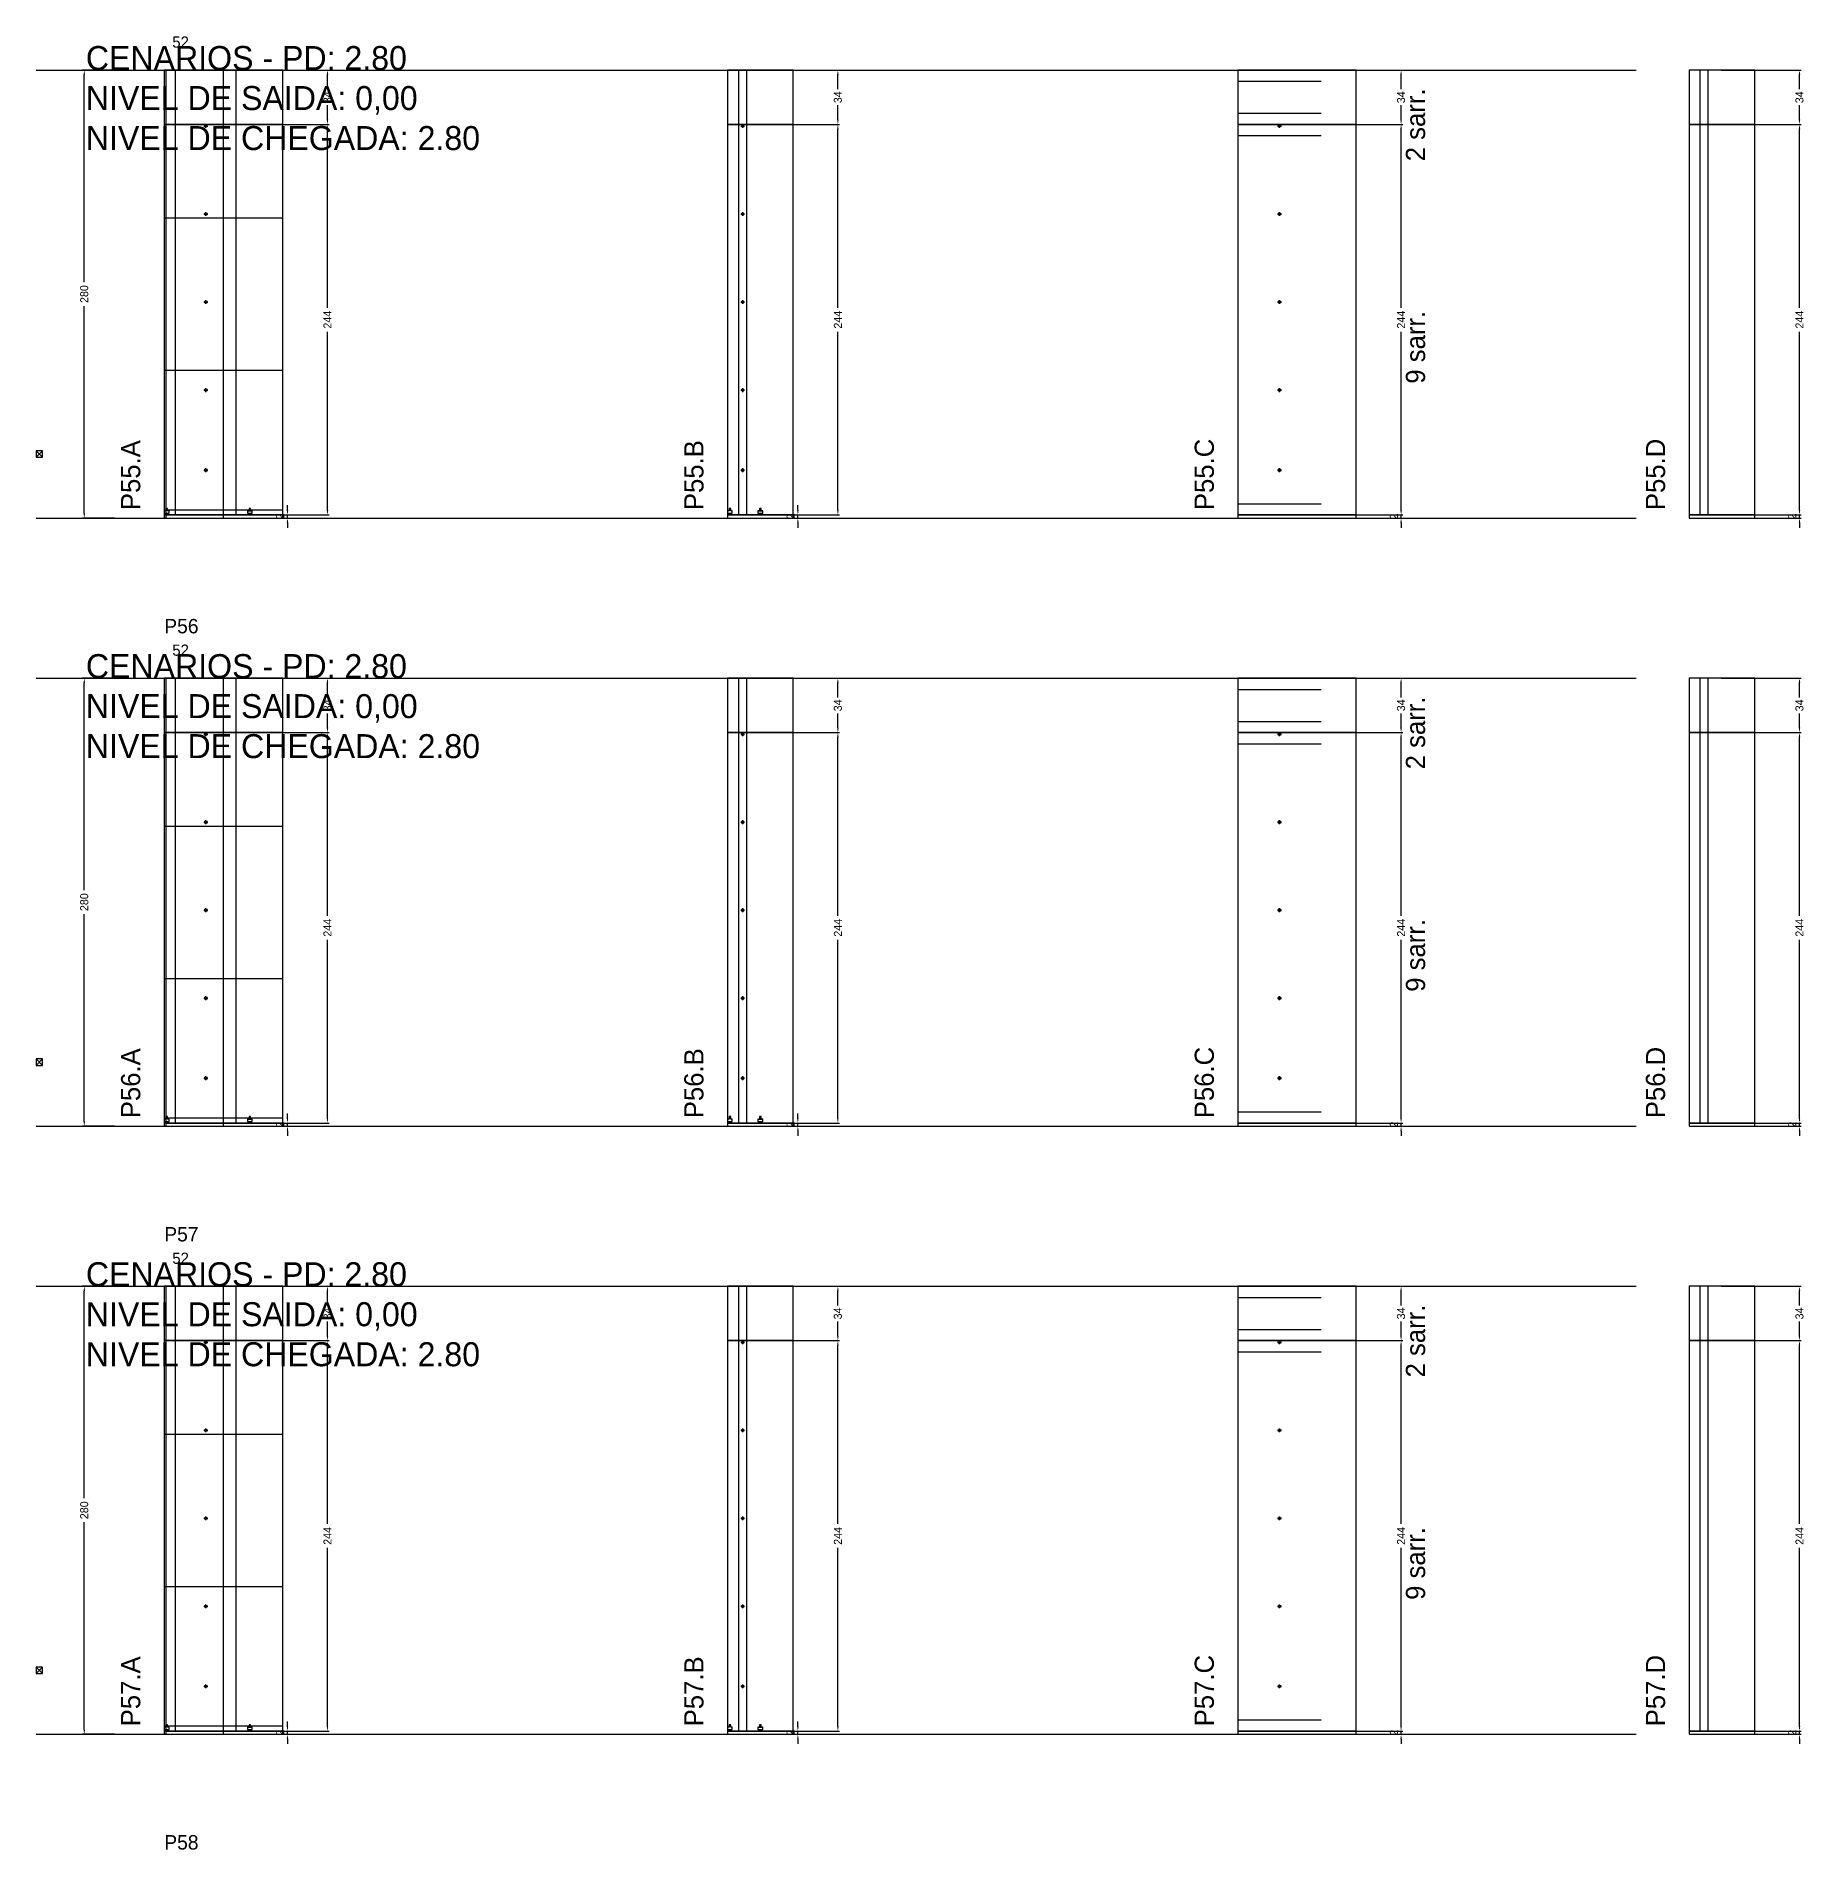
# Model space of a CAD drawing. Header units: centimetres. Extents: x -10500 to 4105, y -36866 to 295.
# Drawn here: x -7000 to -5895, y -21732 to -20599 of the extents above; entities that cross this region are included whole.
import ezdxf

# ---------------------------------------------------------------- set-up
doc = ezdxf.new("R2010")
doc.units = ezdxf.units.CM
doc.linetypes.add('DASHED', pattern=[2, -2])
for name, color, linetype in [('CHAPA', 140, 'Continuous'), ('COTA', 241, 'Continuous'), ('COTAS FURACAO', 16, 'Continuous'), ('Madeira', 30, 'Continuous'), ('NOMENCLATURA', 7, 'Continuous'), ('Nível', 160, 'Continuous'), ('Painéis', 200, 'Continuous'), ('Perfil Metálico', 150, 'Continuous'), ('SARR_2.2x7', 40, 'Continuous'), ('SARRAFO DE PRESSAO', 200, 'Continuous'), ('texto', 7, 'Continuous'), ('TEXTO_GERAL', 7, 'Continuous')]:
    doc.layers.add(name, color=color, linetype=linetype)
doc.dimstyles.new('PAINEL-NOVA', dxfattribs={"dimtxt": 5, "dimasz": 3, "dimexe": 1, "dimexo": 1, "dimgap": 1, "dimtad": 1, "dimcen": 2.5, "dimazin": 3, "dimtfac": 1, "dimtmove": 0, "dimatfit": 3})

# ---------------------------------------------------------------- blocks, each defined once
blk = doc.blocks.new('_CLOSEDFILLED')
at = {"color": 0, "linetype": 'BYBLOCK'}
blk.add_solid([(-1, 0.16), (0, 0), (-1, -0.16)], dxfattribs=at)
blk = doc.blocks.new('*D1405')
for p, q in [((-6951, -20620), (-6971, -20620)), ((-6970, -20752.5), (-6970, -20623)), ((-6970, -20897), (-6970, -20767.5)), ((-6951, -20900), (-6971, -20900))]:
    blk.add_line(p, q)
at = {"layer": 'Defpoints'}
for p in [(-6950, -20620), (-6970, -20900), (-6950, -20900)]:
    blk.add_point(p, dxfattribs=at)
at = {"layer": 'COTA', "xscale": 3, "yscale": 3}
for p, rotation in [((-6970, -20620), 90), ((-6970, -20900), 270)]:
    blk.add_blockref('_CLOSEDFILLED', p, dxfattribs=dict(at, rotation=rotation))
at = {"layer": 'COTA', "insert": (-6970, -20760), "char_height": 5, "attachment_point": 5, "rotation": 90}
blk.add_mtext('280', dxfattribs=at)
blk = doc.blocks.new('MULDURA')
at = {"layer": 'Paineis'}
for p, q in [((0, 0), (4, 4)), ((4, 0), (0, 4))]:
    blk.add_line(p, q, dxfattribs=at)
blk.add_lwpolyline([(0, 0), (4, 0), (4, 4), (0, 4)], close=True, dxfattribs=at)
blk = doc.blocks.new('*D1407')
for p, q in [((-6867, -20654), (-6817, -20654)), ((-6818, -20768.5), (-6818, -20657)), ((-6818, -20895), (-6818, -20783.5)), ((-6867, -20898), (-6817, -20898))]:
    blk.add_line(p, q)
at = {"layer": 'Defpoints'}
for p in [(-6868, -20654), (-6868, -20898), (-6818, -20898)]:
    blk.add_point(p, dxfattribs=at)
at = {"layer": 'COTA', "xscale": 3, "yscale": 3}
for p, rotation in [((-6818, -20654), 90), ((-6818, -20898), 270)]:
    blk.add_blockref('_CLOSEDFILLED', p, dxfattribs=dict(at, rotation=rotation))
at = {"layer": 'COTA', "insert": (-6818, -20776), "char_height": 5, "attachment_point": 5, "rotation": 90}
blk.add_mtext('244', dxfattribs=at)
blk = doc.blocks.new('*D1408')
for p, q in [((-6867, -20620), (-6817, -20620)), ((-6818, -20632), (-6818, -20623)), ((-6818, -20651), (-6818, -20642)), ((-6867, -20654), (-6817, -20654))]:
    blk.add_line(p, q)
at = {"layer": 'Defpoints'}
for p in [(-6868, -20620), (-6868, -20654), (-6818, -20654)]:
    blk.add_point(p, dxfattribs=at)
at = {"layer": 'COTA', "xscale": 3, "yscale": 3}
for p, rotation in [((-6818, -20620), 90), ((-6818, -20654), 270)]:
    blk.add_blockref('_CLOSEDFILLED', p, dxfattribs=dict(at, rotation=rotation))
at = {"layer": 'COTA', "insert": (-6818, -20637), "char_height": 5, "attachment_point": 5, "rotation": 90}
blk.add_mtext('34', dxfattribs=at)
blk = doc.blocks.new('SLIPTEE')
at = {"layer": 'Paineis'}
blk.add_lwpolyline([(0, 0), (3, 0), (3, 1.5), (2, 1.5), (2, 3), (1, 3), (1, 1.5), (0, 1.5)], close=True, dxfattribs=at)
blk = doc.blocks.new('SLIPTDD')
at = {"layer": 'Paineis'}
blk.add_line((0, 1.5), (3, 1.5), dxfattribs=at)
blk.add_lwpolyline([(0, 0), (3, 0), (3, 1.5), (2, 1.5), (2, 3), (1, 3), (1, 1.5), (0, 1.5)], close=True, dxfattribs=at)
blk = doc.blocks.new('furacao')
at = {"layer": 'COTAS FURACAO'}
for p, q in [((-1.2, 0), (1.2, 0)), ((0, -1.2), (0, 1.2))]:
    blk.add_line(p, q, dxfattribs=at)
blk.add_circle((0, 0), 0.8, dxfattribs=at)
blk = doc.blocks.new('*D1410')
for p, q in [((-6548, -20654), (-6498, -20654)), ((-6499, -20768.5), (-6499, -20657)), ((-6499, -20895), (-6499, -20783.5)), ((-6548, -20898), (-6498, -20898))]:
    blk.add_line(p, q)
at = {"layer": 'Defpoints'}
for p in [(-6549, -20654), (-6549, -20898), (-6499, -20898)]:
    blk.add_point(p, dxfattribs=at)
at = {"layer": 'COTA', "xscale": 3, "yscale": 3}
for p, rotation in [((-6499, -20654), 90), ((-6499, -20898), 270)]:
    blk.add_blockref('_CLOSEDFILLED', p, dxfattribs=dict(at, rotation=rotation))
at = {"layer": 'COTA', "insert": (-6499, -20776), "char_height": 5, "attachment_point": 5, "rotation": 90}
blk.add_mtext('244', dxfattribs=at)
blk = doc.blocks.new('*D1411')
for p, q in [((-6548, -20620), (-6498, -20620)), ((-6499, -20632), (-6499, -20623)), ((-6499, -20651), (-6499, -20642)), ((-6548, -20654), (-6498, -20654))]:
    blk.add_line(p, q)
at = {"layer": 'Defpoints'}
for p in [(-6549, -20620), (-6549, -20654), (-6499, -20654)]:
    blk.add_point(p, dxfattribs=at)
at = {"layer": 'COTA', "xscale": 3, "yscale": 3}
for p, rotation in [((-6499, -20620), 90), ((-6499, -20654), 270)]:
    blk.add_blockref('_CLOSEDFILLED', p, dxfattribs=dict(at, rotation=rotation))
at = {"layer": 'COTA', "insert": (-6499, -20637), "char_height": 5, "attachment_point": 5, "rotation": 90}
blk.add_mtext('34', dxfattribs=at)
blk = doc.blocks.new('*D1413')
for p, q in [((-6196, -20654), (-6146, -20654)), ((-6147, -20768.5), (-6147, -20657)), ((-6147, -20895), (-6147, -20783.5)), ((-6196, -20898), (-6146, -20898))]:
    blk.add_line(p, q)
at = {"layer": 'Defpoints'}
for p in [(-6197, -20654), (-6197, -20898), (-6147, -20898)]:
    blk.add_point(p, dxfattribs=at)
at = {"layer": 'COTA', "xscale": 3, "yscale": 3}
for p, rotation in [((-6147, -20654), 90), ((-6147, -20898), 270)]:
    blk.add_blockref('_CLOSEDFILLED', p, dxfattribs=dict(at, rotation=rotation))
at = {"layer": 'COTA', "insert": (-6147, -20776), "char_height": 5, "attachment_point": 5, "rotation": 90}
blk.add_mtext('244', dxfattribs=at)
blk = doc.blocks.new('*D1414')
for p, q in [((-6196, -20620), (-6146, -20620)), ((-6147, -20632), (-6147, -20623)), ((-6147, -20651), (-6147, -20642)), ((-6196, -20654), (-6146, -20654))]:
    blk.add_line(p, q)
at = {"layer": 'Defpoints'}
for p in [(-6197, -20620), (-6197, -20654), (-6147, -20654)]:
    blk.add_point(p, dxfattribs=at)
at = {"layer": 'COTA', "xscale": 3, "yscale": 3}
for p, rotation in [((-6147, -20620), 90), ((-6147, -20654), 270)]:
    blk.add_blockref('_CLOSEDFILLED', p, dxfattribs=dict(at, rotation=rotation))
at = {"layer": 'COTA', "insert": (-6147, -20637), "char_height": 5, "attachment_point": 5, "rotation": 90}
blk.add_mtext('34', dxfattribs=at)
blk = doc.blocks.new('*D1416')
for p, q in [((-5947, -20654), (-5897, -20654)), ((-5898, -20768.5), (-5898, -20657)), ((-5898, -20895), (-5898, -20783.5)), ((-5947, -20898), (-5897, -20898))]:
    blk.add_line(p, q)
at = {"layer": 'Defpoints'}
for p in [(-5948, -20654), (-5948, -20898), (-5898, -20898)]:
    blk.add_point(p, dxfattribs=at)
at = {"layer": 'COTA', "xscale": 3, "yscale": 3}
for p, rotation in [((-5898, -20654), 90), ((-5898, -20898), 270)]:
    blk.add_blockref('_CLOSEDFILLED', p, dxfattribs=dict(at, rotation=rotation))
at = {"layer": 'COTA', "insert": (-5898, -20776), "char_height": 5, "attachment_point": 5, "rotation": 90}
blk.add_mtext('244', dxfattribs=at)
blk = doc.blocks.new('*D1417')
for p, q in [((-5947, -20620), (-5897, -20620)), ((-5898, -20632), (-5898, -20623)), ((-5898, -20651), (-5898, -20642)), ((-5947, -20654), (-5897, -20654))]:
    blk.add_line(p, q)
at = {"layer": 'Defpoints'}
for p in [(-5948, -20620), (-5948, -20654), (-5898, -20654)]:
    blk.add_point(p, dxfattribs=at)
at = {"layer": 'COTA', "xscale": 3, "yscale": 3}
for p, rotation in [((-5898, -20620), 90), ((-5898, -20654), 270)]:
    blk.add_blockref('_CLOSEDFILLED', p, dxfattribs=dict(at, rotation=rotation))
at = {"layer": 'COTA', "insert": (-5898, -20637), "char_height": 5, "attachment_point": 5, "rotation": 90}
blk.add_mtext('34', dxfattribs=at)
blk = doc.blocks.new('*D1431')
for p, q in [((-6951, -21000), (-6971, -21000)), ((-6970, -21132.5), (-6970, -21003)), ((-6970, -21277), (-6970, -21147.5)), ((-6951, -21280), (-6971, -21280))]:
    blk.add_line(p, q)
at = {"layer": 'Defpoints'}
for p in [(-6950, -21000), (-6970, -21280), (-6950, -21280)]:
    blk.add_point(p, dxfattribs=at)
at = {"layer": 'COTA', "xscale": 3, "yscale": 3}
for p, rotation in [((-6970, -21000), 90), ((-6970, -21280), 270)]:
    blk.add_blockref('_CLOSEDFILLED', p, dxfattribs=dict(at, rotation=rotation))
at = {"layer": 'COTA', "insert": (-6970, -21140), "char_height": 5, "attachment_point": 5, "rotation": 90}
blk.add_mtext('280', dxfattribs=at)
blk = doc.blocks.new('*D1433')
for p, q in [((-6867, -21034), (-6817, -21034)), ((-6818, -21148.5), (-6818, -21037)), ((-6818, -21275), (-6818, -21163.5)), ((-6867, -21278), (-6817, -21278))]:
    blk.add_line(p, q)
at = {"layer": 'Defpoints'}
for p in [(-6868, -21034), (-6868, -21278), (-6818, -21278)]:
    blk.add_point(p, dxfattribs=at)
at = {"layer": 'COTA', "xscale": 3, "yscale": 3}
for p, rotation in [((-6818, -21034), 90), ((-6818, -21278), 270)]:
    blk.add_blockref('_CLOSEDFILLED', p, dxfattribs=dict(at, rotation=rotation))
at = {"layer": 'COTA', "insert": (-6818, -21156), "char_height": 5, "attachment_point": 5, "rotation": 90}
blk.add_mtext('244', dxfattribs=at)
blk = doc.blocks.new('*D1434')
for p, q in [((-6867, -21000), (-6817, -21000)), ((-6818, -21012), (-6818, -21003)), ((-6818, -21031), (-6818, -21022)), ((-6867, -21034), (-6817, -21034))]:
    blk.add_line(p, q)
at = {"layer": 'Defpoints'}
for p in [(-6868, -21000), (-6868, -21034), (-6818, -21034)]:
    blk.add_point(p, dxfattribs=at)
at = {"layer": 'COTA', "xscale": 3, "yscale": 3}
for p, rotation in [((-6818, -21000), 90), ((-6818, -21034), 270)]:
    blk.add_blockref('_CLOSEDFILLED', p, dxfattribs=dict(at, rotation=rotation))
at = {"layer": 'COTA', "insert": (-6818, -21017), "char_height": 5, "attachment_point": 5, "rotation": 90}
blk.add_mtext('34', dxfattribs=at)
blk = doc.blocks.new('*D1436')
for p, q in [((-6548, -21034), (-6498, -21034)), ((-6499, -21148.5), (-6499, -21037)), ((-6499, -21275), (-6499, -21163.5)), ((-6548, -21278), (-6498, -21278))]:
    blk.add_line(p, q)
at = {"layer": 'Defpoints'}
for p in [(-6549, -21034), (-6549, -21278), (-6499, -21278)]:
    blk.add_point(p, dxfattribs=at)
at = {"layer": 'COTA', "xscale": 3, "yscale": 3}
for p, rotation in [((-6499, -21034), 90), ((-6499, -21278), 270)]:
    blk.add_blockref('_CLOSEDFILLED', p, dxfattribs=dict(at, rotation=rotation))
at = {"layer": 'COTA', "insert": (-6499, -21156), "char_height": 5, "attachment_point": 5, "rotation": 90}
blk.add_mtext('244', dxfattribs=at)
blk = doc.blocks.new('*D1437')
for p, q in [((-6548, -21000), (-6498, -21000)), ((-6499, -21012), (-6499, -21003)), ((-6499, -21031), (-6499, -21022)), ((-6548, -21034), (-6498, -21034))]:
    blk.add_line(p, q)
at = {"layer": 'Defpoints'}
for p in [(-6549, -21000), (-6549, -21034), (-6499, -21034)]:
    blk.add_point(p, dxfattribs=at)
at = {"layer": 'COTA', "xscale": 3, "yscale": 3}
for p, rotation in [((-6499, -21000), 90), ((-6499, -21034), 270)]:
    blk.add_blockref('_CLOSEDFILLED', p, dxfattribs=dict(at, rotation=rotation))
at = {"layer": 'COTA', "insert": (-6499, -21017), "char_height": 5, "attachment_point": 5, "rotation": 90}
blk.add_mtext('34', dxfattribs=at)
blk = doc.blocks.new('*D1439')
for p, q in [((-6196, -21034), (-6146, -21034)), ((-6147, -21148.5), (-6147, -21037)), ((-6147, -21275), (-6147, -21163.5)), ((-6196, -21278), (-6146, -21278))]:
    blk.add_line(p, q)
at = {"layer": 'Defpoints'}
for p in [(-6197, -21034), (-6197, -21278), (-6147, -21278)]:
    blk.add_point(p, dxfattribs=at)
at = {"layer": 'COTA', "xscale": 3, "yscale": 3}
for p, rotation in [((-6147, -21034), 90), ((-6147, -21278), 270)]:
    blk.add_blockref('_CLOSEDFILLED', p, dxfattribs=dict(at, rotation=rotation))
at = {"layer": 'COTA', "insert": (-6147, -21156), "char_height": 5, "attachment_point": 5, "rotation": 90}
blk.add_mtext('244', dxfattribs=at)
blk = doc.blocks.new('*D1440')
for p, q in [((-6196, -21000), (-6146, -21000)), ((-6147, -21012), (-6147, -21003)), ((-6147, -21031), (-6147, -21022)), ((-6196, -21034), (-6146, -21034))]:
    blk.add_line(p, q)
at = {"layer": 'Defpoints'}
for p in [(-6197, -21000), (-6197, -21034), (-6147, -21034)]:
    blk.add_point(p, dxfattribs=at)
at = {"layer": 'COTA', "xscale": 3, "yscale": 3}
for p, rotation in [((-6147, -21000), 90), ((-6147, -21034), 270)]:
    blk.add_blockref('_CLOSEDFILLED', p, dxfattribs=dict(at, rotation=rotation))
at = {"layer": 'COTA', "insert": (-6147, -21017), "char_height": 5, "attachment_point": 5, "rotation": 90}
blk.add_mtext('34', dxfattribs=at)
blk = doc.blocks.new('*D1442')
for p, q in [((-5947, -21034), (-5897, -21034)), ((-5898, -21148.5), (-5898, -21037)), ((-5898, -21275), (-5898, -21163.5)), ((-5947, -21278), (-5897, -21278))]:
    blk.add_line(p, q)
at = {"layer": 'Defpoints'}
for p in [(-5948, -21034), (-5948, -21278), (-5898, -21278)]:
    blk.add_point(p, dxfattribs=at)
at = {"layer": 'COTA', "xscale": 3, "yscale": 3}
for p, rotation in [((-5898, -21034), 90), ((-5898, -21278), 270)]:
    blk.add_blockref('_CLOSEDFILLED', p, dxfattribs=dict(at, rotation=rotation))
at = {"layer": 'COTA', "insert": (-5898, -21156), "char_height": 5, "attachment_point": 5, "rotation": 90}
blk.add_mtext('244', dxfattribs=at)
blk = doc.blocks.new('*D1443')
for p, q in [((-5947, -21000), (-5897, -21000)), ((-5898, -21012), (-5898, -21003)), ((-5898, -21031), (-5898, -21022)), ((-5947, -21034), (-5897, -21034))]:
    blk.add_line(p, q)
at = {"layer": 'Defpoints'}
for p in [(-5948, -21000), (-5948, -21034), (-5898, -21034)]:
    blk.add_point(p, dxfattribs=at)
at = {"layer": 'COTA', "xscale": 3, "yscale": 3}
for p, rotation in [((-5898, -21000), 90), ((-5898, -21034), 270)]:
    blk.add_blockref('_CLOSEDFILLED', p, dxfattribs=dict(at, rotation=rotation))
at = {"layer": 'COTA', "insert": (-5898, -21017), "char_height": 5, "attachment_point": 5, "rotation": 90}
blk.add_mtext('34', dxfattribs=at)
blk = doc.blocks.new('*D1457')
for p, q in [((-6951, -21380), (-6971, -21380)), ((-6970, -21512.5), (-6970, -21383)), ((-6970, -21657), (-6970, -21527.5)), ((-6951, -21660), (-6971, -21660))]:
    blk.add_line(p, q)
at = {"layer": 'Defpoints'}
for p in [(-6950, -21380), (-6970, -21660), (-6950, -21660)]:
    blk.add_point(p, dxfattribs=at)
at = {"layer": 'COTA', "xscale": 3, "yscale": 3}
for p, rotation in [((-6970, -21380), 90), ((-6970, -21660), 270)]:
    blk.add_blockref('_CLOSEDFILLED', p, dxfattribs=dict(at, rotation=rotation))
at = {"layer": 'COTA', "insert": (-6970, -21520), "char_height": 5, "attachment_point": 5, "rotation": 90}
blk.add_mtext('280', dxfattribs=at)
blk = doc.blocks.new('*D1459')
for p, q in [((-6867, -21414), (-6817, -21414)), ((-6818, -21528.5), (-6818, -21417)), ((-6818, -21655), (-6818, -21543.5)), ((-6867, -21658), (-6817, -21658))]:
    blk.add_line(p, q)
at = {"layer": 'Defpoints'}
for p in [(-6868, -21414), (-6868, -21658), (-6818, -21658)]:
    blk.add_point(p, dxfattribs=at)
at = {"layer": 'COTA', "xscale": 3, "yscale": 3}
for p, rotation in [((-6818, -21414), 90), ((-6818, -21658), 270)]:
    blk.add_blockref('_CLOSEDFILLED', p, dxfattribs=dict(at, rotation=rotation))
at = {"layer": 'COTA', "insert": (-6818, -21536), "char_height": 5, "attachment_point": 5, "rotation": 90}
blk.add_mtext('244', dxfattribs=at)
blk = doc.blocks.new('*D1460')
for p, q in [((-6867, -21380), (-6817, -21380)), ((-6818, -21392), (-6818, -21383)), ((-6818, -21411), (-6818, -21402)), ((-6867, -21414), (-6817, -21414))]:
    blk.add_line(p, q)
at = {"layer": 'Defpoints'}
for p in [(-6868, -21380), (-6868, -21414), (-6818, -21414)]:
    blk.add_point(p, dxfattribs=at)
at = {"layer": 'COTA', "xscale": 3, "yscale": 3}
for p, rotation in [((-6818, -21380), 90), ((-6818, -21414), 270)]:
    blk.add_blockref('_CLOSEDFILLED', p, dxfattribs=dict(at, rotation=rotation))
at = {"layer": 'COTA', "insert": (-6818, -21397), "char_height": 5, "attachment_point": 5, "rotation": 90}
blk.add_mtext('34', dxfattribs=at)
blk = doc.blocks.new('*D1462')
for p, q in [((-6548, -21414), (-6498, -21414)), ((-6499, -21528.5), (-6499, -21417)), ((-6499, -21655), (-6499, -21543.5)), ((-6548, -21658), (-6498, -21658))]:
    blk.add_line(p, q)
at = {"layer": 'Defpoints'}
for p in [(-6549, -21414), (-6549, -21658), (-6499, -21658)]:
    blk.add_point(p, dxfattribs=at)
at = {"layer": 'COTA', "xscale": 3, "yscale": 3}
for p, rotation in [((-6499, -21414), 90), ((-6499, -21658), 270)]:
    blk.add_blockref('_CLOSEDFILLED', p, dxfattribs=dict(at, rotation=rotation))
at = {"layer": 'COTA', "insert": (-6499, -21536), "char_height": 5, "attachment_point": 5, "rotation": 90}
blk.add_mtext('244', dxfattribs=at)
blk = doc.blocks.new('*D1463')
for p, q in [((-6548, -21380), (-6498, -21380)), ((-6499, -21392), (-6499, -21383)), ((-6499, -21411), (-6499, -21402)), ((-6548, -21414), (-6498, -21414))]:
    blk.add_line(p, q)
at = {"layer": 'Defpoints'}
for p in [(-6549, -21380), (-6549, -21414), (-6499, -21414)]:
    blk.add_point(p, dxfattribs=at)
at = {"layer": 'COTA', "xscale": 3, "yscale": 3}
for p, rotation in [((-6499, -21380), 90), ((-6499, -21414), 270)]:
    blk.add_blockref('_CLOSEDFILLED', p, dxfattribs=dict(at, rotation=rotation))
at = {"layer": 'COTA', "insert": (-6499, -21397), "char_height": 5, "attachment_point": 5, "rotation": 90}
blk.add_mtext('34', dxfattribs=at)
blk = doc.blocks.new('*D1465')
for p, q in [((-6196, -21414), (-6146, -21414)), ((-6147, -21528.5), (-6147, -21417)), ((-6147, -21655), (-6147, -21543.5)), ((-6196, -21658), (-6146, -21658))]:
    blk.add_line(p, q)
at = {"layer": 'Defpoints'}
for p in [(-6197, -21414), (-6197, -21658), (-6147, -21658)]:
    blk.add_point(p, dxfattribs=at)
at = {"layer": 'COTA', "xscale": 3, "yscale": 3}
for p, rotation in [((-6147, -21414), 90), ((-6147, -21658), 270)]:
    blk.add_blockref('_CLOSEDFILLED', p, dxfattribs=dict(at, rotation=rotation))
at = {"layer": 'COTA', "insert": (-6147, -21536), "char_height": 5, "attachment_point": 5, "rotation": 90}
blk.add_mtext('244', dxfattribs=at)
blk = doc.blocks.new('*D1466')
for p, q in [((-6196, -21380), (-6146, -21380)), ((-6147, -21392), (-6147, -21383)), ((-6147, -21411), (-6147, -21402)), ((-6196, -21414), (-6146, -21414))]:
    blk.add_line(p, q)
at = {"layer": 'Defpoints'}
for p in [(-6197, -21380), (-6197, -21414), (-6147, -21414)]:
    blk.add_point(p, dxfattribs=at)
at = {"layer": 'COTA', "xscale": 3, "yscale": 3}
for p, rotation in [((-6147, -21380), 90), ((-6147, -21414), 270)]:
    blk.add_blockref('_CLOSEDFILLED', p, dxfattribs=dict(at, rotation=rotation))
at = {"layer": 'COTA', "insert": (-6147, -21397), "char_height": 5, "attachment_point": 5, "rotation": 90}
blk.add_mtext('34', dxfattribs=at)
blk = doc.blocks.new('*D1468')
for p, q in [((-5947, -21414), (-5897, -21414)), ((-5898, -21528.5), (-5898, -21417)), ((-5898, -21655), (-5898, -21543.5)), ((-5947, -21658), (-5897, -21658))]:
    blk.add_line(p, q)
at = {"layer": 'Defpoints'}
for p in [(-5948, -21414), (-5948, -21658), (-5898, -21658)]:
    blk.add_point(p, dxfattribs=at)
at = {"layer": 'COTA', "xscale": 3, "yscale": 3}
for p, rotation in [((-5898, -21414), 90), ((-5898, -21658), 270)]:
    blk.add_blockref('_CLOSEDFILLED', p, dxfattribs=dict(at, rotation=rotation))
at = {"layer": 'COTA', "insert": (-5898, -21536), "char_height": 5, "attachment_point": 5, "rotation": 90}
blk.add_mtext('244', dxfattribs=at)
blk = doc.blocks.new('*D1469')
for p, q in [((-5947, -21380), (-5897, -21380)), ((-5898, -21392), (-5898, -21383)), ((-5898, -21411), (-5898, -21402)), ((-5947, -21414), (-5897, -21414))]:
    blk.add_line(p, q)
at = {"layer": 'Defpoints'}
for p in [(-5948, -21380), (-5948, -21414), (-5898, -21414)]:
    blk.add_point(p, dxfattribs=at)
at = {"layer": 'COTA', "xscale": 3, "yscale": 3}
for p, rotation in [((-5898, -21380), 90), ((-5898, -21414), 270)]:
    blk.add_blockref('_CLOSEDFILLED', p, dxfattribs=dict(at, rotation=rotation))
at = {"layer": 'COTA', "insert": (-5898, -21397), "char_height": 5, "attachment_point": 5, "rotation": 90}
blk.add_mtext('34', dxfattribs=at)

msp = doc.modelspace()

# ---------------------------------------------------------------- linework, layer by layer
at = {"layer": 'CHAPA'}
for points in [[(-6920, -20900), (-6918.8, -20900), (-6918.8, -20620), (-6920, -20620)], [(-6920, -21280), (-6918.8, -21280), (-6918.8, -21000), (-6920, -21000)], [(-6920, -21660), (-6918.8, -21660), (-6918.8, -21380), (-6920, -21380)]]:
    msp.add_lwpolyline(points, close=True, dxfattribs=at)
at = {"layer": 'Madeira'}
for points in [[(-6920, -20712.4), (-6846, -20712.4)], [(-6920, -20807.6), (-6846, -20807.6)], [(-6920, -21092.4), (-6846, -21092.4)], [(-6920, -21187.6), (-6846, -21187.6)], [(-6920, -21472.4), (-6846, -21472.4)], [(-6920, -21567.6), (-6846, -21567.6)]]:
    msp.add_lwpolyline(points, dxfattribs=at)
at = {"layer": 'Nível', "linetype": 'DASHED'}
for points in [[(-7000, -20620), (-6000, -20620)], [(-7000, -20900), (-6000, -20900)], [(-7000, -21000), (-6000, -21000)], [(-7000, -21280), (-6000, -21280)], [(-7000, -21380), (-6000, -21380)], [(-7000, -21660), (-6000, -21660)]]:
    msp.add_lwpolyline(points, dxfattribs=at)
at = {"layer": 'Painéis'}
for points in [[(-6920, -20654), (-6846, -20654), (-6846, -20620), (-6920, -20620)], [(-6920, -20900), (-6846, -20900), (-6846, -20620), (-6920, -20620)], [(-6568, -20654), (-6527, -20654), (-6527, -20620), (-6568, -20620)], [(-6249, -20654), (-6175, -20654), (-6175, -20620), (-6249, -20620)], [(-5967, -20654), (-5926, -20654), (-5926, -20620), (-5967, -20620)], [(-6920, -20898), (-6846, -20898), (-6846, -20654), (-6920, -20654)], [(-6568, -20898), (-6527, -20898), (-6527, -20654), (-6568, -20654)], [(-6249, -20898), (-6175, -20898), (-6175, -20654), (-6249, -20654)], [(-5967, -20898), (-5926, -20898), (-5926, -20654), (-5967, -20654)], [(-6920, -20900), (-6846, -20900), (-6846, -20898), (-6920, -20898)], [(-6568, -20900), (-6527, -20900), (-6527, -20898), (-6568, -20898)], [(-6249, -20900), (-6175, -20900), (-6175, -20898), (-6249, -20898)], [(-5967, -20900), (-5926, -20900), (-5926, -20898), (-5967, -20898)], [(-6920, -21034), (-6846, -21034), (-6846, -21000), (-6920, -21000)], [(-6920, -21280), (-6846, -21280), (-6846, -21000), (-6920, -21000)], [(-6568, -21034), (-6527, -21034), (-6527, -21000), (-6568, -21000)], [(-6249, -21034), (-6175, -21034), (-6175, -21000), (-6249, -21000)], [(-5967, -21034), (-5926, -21034), (-5926, -21000), (-5967, -21000)], [(-6920, -21278), (-6846, -21278), (-6846, -21034), (-6920, -21034)], [(-6568, -21278), (-6527, -21278), (-6527, -21034), (-6568, -21034)], [(-6249, -21278), (-6175, -21278), (-6175, -21034), (-6249, -21034)], [(-5967, -21278), (-5926, -21278), (-5926, -21034), (-5967, -21034)], [(-6920, -21280), (-6846, -21280), (-6846, -21278), (-6920, -21278)], [(-6568, -21280), (-6527, -21280), (-6527, -21278), (-6568, -21278)], [(-6249, -21280), (-6175, -21280), (-6175, -21278), (-6249, -21278)], [(-5967, -21280), (-5926, -21280), (-5926, -21278), (-5967, -21278)], [(-6920, -21414), (-6846, -21414), (-6846, -21380), (-6920, -21380)], [(-6920, -21660), (-6846, -21660), (-6846, -21380), (-6920, -21380)], [(-6568, -21414), (-6527, -21414), (-6527, -21380), (-6568, -21380)], [(-6249, -21414), (-6175, -21414), (-6175, -21380), (-6249, -21380)], [(-5967, -21414), (-5926, -21414), (-5926, -21380), (-5967, -21380)], [(-6920, -21658), (-6846, -21658), (-6846, -21414), (-6920, -21414)], [(-6568, -21658), (-6527, -21658), (-6527, -21414), (-6568, -21414)], [(-6249, -21658), (-6175, -21658), (-6175, -21414), (-6249, -21414)], [(-5967, -21658), (-5926, -21658), (-5926, -21414), (-5967, -21414)], [(-6920, -21660), (-6846, -21660), (-6846, -21658), (-6920, -21658)], [(-6568, -21660), (-6527, -21660), (-6527, -21658), (-6568, -21658)], [(-6249, -21660), (-6175, -21660), (-6175, -21658), (-6249, -21658)], [(-5967, -21660), (-5926, -21660), (-5926, -21658), (-5967, -21658)]]:
    msp.add_lwpolyline(points, close=True, dxfattribs=at)
at = {"layer": 'Perfil Metálico'}
for p, q in [((-6883, -20900), (-6883, -20620)), ((-6883, -21280), (-6883, -21000)), ((-6883, -21660), (-6883, -21380))]:
    msp.add_line(p, q, dxfattribs=at)
at = {"layer": 'SARR_2.2x7'}
for points in [[(-6913, -20654), (-6913, -20620)], [(-6875, -20654), (-6875, -20620)], [(-6561, -20654), (-6561, -20620)], [(-6556, -20654), (-6556, -20620)], [(-5960, -20654), (-5960, -20620)], [(-5955, -20654), (-5955, -20620)], [(-6249, -20627), (-6197, -20627)], [(-6249, -20647), (-6197, -20647)], [(-6249, -20661), (-6197, -20661)], [(-6249, -20891), (-6197, -20891)], [(-6913, -21034), (-6913, -21000)], [(-6875, -21034), (-6875, -21000)], [(-6561, -21034), (-6561, -21000)], [(-6556, -21034), (-6556, -21000)], [(-6249, -21007), (-6197, -21007)], [(-5960, -21034), (-5960, -21000)], [(-5955, -21034), (-5955, -21000)], [(-6249, -21027), (-6197, -21027)], [(-6249, -21041), (-6197, -21041)], [(-6249, -21271), (-6197, -21271)], [(-6913, -21414), (-6913, -21380)], [(-6875, -21414), (-6875, -21380)], [(-6561, -21414), (-6561, -21380)], [(-6556, -21414), (-6556, -21380)], [(-5960, -21414), (-5960, -21380)], [(-5955, -21414), (-5955, -21380)], [(-6249, -21387), (-6197, -21387)], [(-6249, -21407), (-6197, -21407)], [(-6249, -21421), (-6197, -21421)], [(-6249, -21651), (-6197, -21651)]]:
    msp.add_lwpolyline(points, dxfattribs=at)
at = {"layer": 'SARR_2.2x7', "linetype": 'DASHED'}
for points in [[(-6913, -20898), (-6913, -20654)], [(-6875, -20898), (-6875, -20654)], [(-6561, -20898), (-6561, -20654)], [(-6556, -20898), (-6556, -20654)], [(-5960, -20898), (-5960, -20654)], [(-5955, -20898), (-5955, -20654)], [(-6913, -21278), (-6913, -21034)], [(-6875, -21278), (-6875, -21034)], [(-6561, -21278), (-6561, -21034)], [(-6556, -21278), (-6556, -21034)], [(-5960, -21278), (-5960, -21034)], [(-5955, -21278), (-5955, -21034)], [(-6913, -21658), (-6913, -21414)], [(-6875, -21658), (-6875, -21414)], [(-6561, -21658), (-6561, -21414)], [(-6556, -21658), (-6556, -21414)], [(-5960, -21658), (-5960, -21414)], [(-5955, -21658), (-5955, -21414)]]:
    msp.add_lwpolyline(points, dxfattribs=at)
at = {"layer": 'SARRAFO DE PRESSAO'}
for points in [[(-6920, -20900), (-6846, -20900), (-6846, -20895), (-6920, -20895)], [(-6920, -21280), (-6846, -21280), (-6846, -21275), (-6920, -21275)], [(-6920, -21660), (-6846, -21660), (-6846, -21655), (-6920, -21655)]]:
    msp.add_lwpolyline(points, close=True, dxfattribs=at)

# ---------------------------------------------------------------- block references
at = {"layer": 'COTA'}
for name, p in [('furacao', (-6894, -20655)), ('furacao', (-6558.5, -20655)), ('furacao', (-6223, -20655)), ('furacao', (-6894, -20710)), ('furacao', (-6558.5, -20710)), ('furacao', (-6223, -20710)), ('furacao', (-6894, -20765)), ('furacao', (-6558.5, -20765)), ('furacao', (-6223, -20765)), ('furacao', (-6894, -20820)), ('furacao', (-6558.5, -20820)), ('furacao', (-6223, -20820)), ('MULDURA', (-7000, -20862)), ('furacao', (-6894, -20870)), ('furacao', (-6558.5, -20870)), ('furacao', (-6223, -20870)), ('SLIPTEE', (-6920, -20897)), ('SLIPTDD', (-6868, -20897)), ('SLIPTEE', (-6568, -20897)), ('SLIPTDD', (-6549, -20897)), ('furacao', (-6894, -21035)), ('furacao', (-6558.5, -21035)), ('furacao', (-6223, -21035)), ('furacao', (-6894, -21090)), ('furacao', (-6558.5, -21090)), ('furacao', (-6223, -21090)), ('furacao', (-6894, -21145)), ('furacao', (-6558.5, -21145)), ('furacao', (-6223, -21145)), ('furacao', (-6894, -21200)), ('furacao', (-6558.5, -21200)), ('furacao', (-6223, -21200)), ('MULDURA', (-7000, -21242)), ('furacao', (-6894, -21250)), ('furacao', (-6558.5, -21250)), ('furacao', (-6223, -21250)), ('SLIPTEE', (-6920, -21277)), ('SLIPTDD', (-6868, -21277)), ('SLIPTEE', (-6568, -21277)), ('SLIPTDD', (-6549, -21277)), ('furacao', (-6894, -21415)), ('furacao', (-6558.5, -21415)), ('furacao', (-6223, -21415)), ('furacao', (-6894, -21470)), ('furacao', (-6558.5, -21470)), ('furacao', (-6223, -21470)), ('furacao', (-6894, -21525)), ('furacao', (-6558.5, -21525)), ('furacao', (-6223, -21525)), ('furacao', (-6894, -21580)), ('furacao', (-6558.5, -21580)), ('furacao', (-6223, -21580)), ('MULDURA', (-7000, -21622)), ('furacao', (-6894, -21630)), ('furacao', (-6558.5, -21630)), ('furacao', (-6223, -21630)), ('SLIPTEE', (-6920, -21657)), ('SLIPTDD', (-6868, -21657)), ('SLIPTEE', (-6568, -21657)), ('SLIPTDD', (-6549, -21657))]:
    msp.add_blockref(name, p, dxfattribs=at)

# ---------------------------------------------------------------- texts
at = {"layer": 'NOMENCLATURA'}
for s, p in [('CENARIOS - PD: 2.80', (-6969, -20620)), ('NIVEL DE SAIDA: 0,00', (-6969, -20645)), ('NIVEL DE CHEGADA: 2.80', (-6969, -20670)), ('CENARIOS - PD: 2.80', (-6969, -21000)), ('NIVEL DE SAIDA: 0,00', (-6969, -21025)), ('NIVEL DE CHEGADA: 2.80', (-6969, -21050)), ('CENARIOS - PD: 2.80', (-6969, -21380)), ('NIVEL DE SAIDA: 0,00', (-6969, -21405)), ('NIVEL DE CHEGADA: 2.80', (-6969, -21430))]:
    msp.add_text(s, height=15, dxfattribs=at).set_placement(p)
for s, p in [('2 sarr.', (-6132, -20677)), ('9 sarr.', (-6132, -20816)), ('P55.A', (-6935, -20895)), ('P55.C', (-6264, -20895)), ('P55.D', (-5982, -20895)), ('P55.B', (-6583, -20895)), ('2 sarr.', (-6132, -21057)), ('9 sarr.', (-6132, -21196)), ('P56.A', (-6935, -21275)), ('P56.B', (-6583, -21275)), ('P56.C', (-6264, -21275)), ('P56.D', (-5982, -21275)), ('2 sarr.', (-6132, -21437)), ('9 sarr.', (-6132, -21576)), ('P57.A', (-6935, -21655)), ('P57.B', (-6583, -21655)), ('P57.C', (-6264, -21655)), ('P57.D', (-5982, -21655))]:
    msp.add_text(s, height=12, rotation=90, dxfattribs=at).set_placement(p)
at = {"layer": 'texto'}
for p in [(-6915, -20606), (-6915, -20986), (-6915, -21366)]:
    msp.add_text('52', height=7, dxfattribs=at).set_placement(p)
at = {"layer": 'TEXTO_GERAL'}
for s, p in [('P56', (-6920, -20972)), ('P57', (-6920, -21352)), ('P58', (-6920, -21732))]:
    msp.add_text(s, height=9, dxfattribs=at).set_placement(p)

# ---------------------------------------------------------------- dimensions: what is measured, and where the dimension line sits
at = {"layer": 'COTA'}
for base, p1, p2, picture, middle in [((-6970, -20900), (-6950, -20900), (-6950, -20620), '*D1405', (-6970, -20760)), ((-6818, -20654), (-6868, -20654), (-6868, -20620), '*D1408', (-6818, -20637)), ((-6499, -20654), (-6549, -20654), (-6549, -20620), '*D1411', (-6499, -20637)), ((-6147, -20654), (-6197, -20654), (-6197, -20620), '*D1414', (-6147, -20637)), ((-5898, -20654), (-5948, -20654), (-5948, -20620), '*D1417', (-5898, -20637)), ((-6818, -20898), (-6868, -20898), (-6868, -20654), '*D1407', (-6818, -20776)), ((-6499, -20898), (-6549, -20898), (-6549, -20654), '*D1410', (-6499, -20776)), ((-6147, -20898), (-6197, -20898), (-6197, -20654), '*D1413', (-6147, -20776)), ((-5898, -20898), (-5948, -20898), (-5948, -20654), '*D1416', (-5898, -20776)), ((-6970, -21280), (-6950, -21280), (-6950, -21000), '*D1431', (-6970, -21140)), ((-6818, -21034), (-6868, -21034), (-6868, -21000), '*D1434', (-6818, -21017)), ((-6499, -21034), (-6549, -21034), (-6549, -21000), '*D1437', (-6499, -21017)), ((-6147, -21034), (-6197, -21034), (-6197, -21000), '*D1440', (-6147, -21017)), ((-5898, -21034), (-5948, -21034), (-5948, -21000), '*D1443', (-5898, -21017)), ((-6818, -21278), (-6868, -21278), (-6868, -21034), '*D1433', (-6818, -21156)), ((-6499, -21278), (-6549, -21278), (-6549, -21034), '*D1436', (-6499, -21156)), ((-6147, -21278), (-6197, -21278), (-6197, -21034), '*D1439', (-6147, -21156)), ((-5898, -21278), (-5948, -21278), (-5948, -21034), '*D1442', (-5898, -21156)), ((-6970, -21660), (-6950, -21660), (-6950, -21380), '*D1457', (-6970, -21520)), ((-6818, -21414), (-6868, -21414), (-6868, -21380), '*D1460', (-6818, -21397)), ((-6499, -21414), (-6549, -21414), (-6549, -21380), '*D1463', (-6499, -21397)), ((-6147, -21414), (-6197, -21414), (-6197, -21380), '*D1466', (-6147, -21397)), ((-5898, -21414), (-5948, -21414), (-5948, -21380), '*D1469', (-5898, -21397)), ((-6818, -21658), (-6868, -21658), (-6868, -21414), '*D1459', (-6818, -21536)), ((-6499, -21658), (-6549, -21658), (-6549, -21414), '*D1462', (-6499, -21536)), ((-6147, -21658), (-6197, -21658), (-6197, -21414), '*D1465', (-6147, -21536)), ((-5898, -21658), (-5948, -21658), (-5948, -21414), '*D1468', (-5898, -21536))]:
    dim = msp.add_linear_dim(base=base, p1=p1, p2=p2, angle=90, dimstyle='PAINEL-NOVA', dxfattribs=at)
    dim.commit()
    dim.dimension.update_dxf_attribs({"geometry": picture, "text_midpoint": middle})
for base, p1, p2 in [((-6843, -20900), (-6868, -20900), (-6868, -20898)), ((-6524, -20900), (-6549, -20900), (-6549, -20898)), ((-6147, -20900), (-6197, -20900), (-6197, -20898)), ((-5898, -20900), (-5948, -20900), (-5948, -20898)), ((-6843, -21280), (-6868, -21280), (-6868, -21278)), ((-6524, -21280), (-6549, -21280), (-6549, -21278)), ((-6147, -21280), (-6197, -21280), (-6197, -21278)), ((-5898, -21280), (-5948, -21280), (-5948, -21278)), ((-6843, -21660), (-6868, -21660), (-6868, -21658)), ((-6524, -21660), (-6549, -21660), (-6549, -21658)), ((-6147, -21660), (-6197, -21660), (-6197, -21658)), ((-5898, -21660), (-5948, -21660), (-5948, -21658))]:
    msp.add_linear_dim(base=base, p1=p1, p2=p2, angle=90, dimstyle='PAINEL-NOVA', dxfattribs=at).render()

doc.saveas('drawing.dxf')
